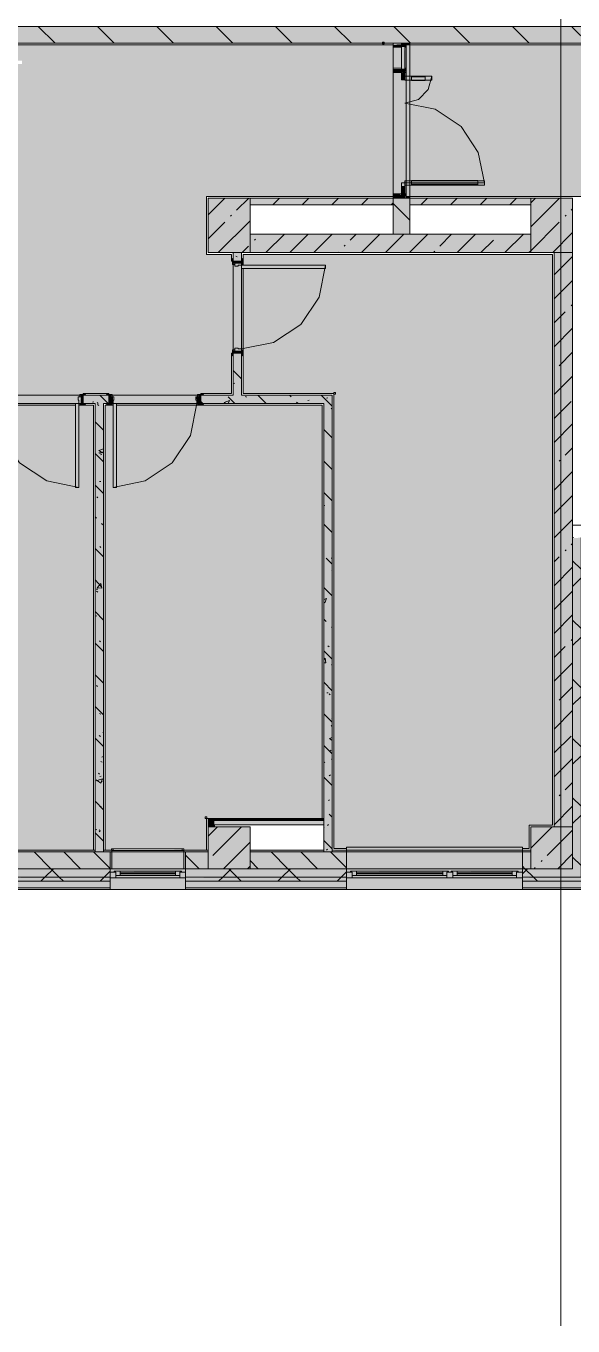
# Model space of a CAD drawing. Header units: millimetres. Extents: x -3817 to 677485, y -22715 to 103890.
# Drawn here: x -533.3 to -481.9, y -19618.9 to -19496.8 of the extents above; entities that cross this region are included whole.
import ezdxf

# ---------------------------------------------------------------- set-up
doc = ezdxf.new("R2010")
doc.units = ezdxf.units.MM
doc.layers.add('PDF _Геометрия', color=7, linetype='Continuous', true_color=0x1d1d1d)
doc.layers.add('PDF _Сплошная заливка', color=7, linetype='Continuous', true_color=0xffffff)

msp = doc.modelspace()

# ---------------------------------------------------------------- hatches: boundary and pattern name
at = {"layer": 'PDF _Сплошная заливка', "transparency": 33554559}
for points in [[(-546.96, -19498.36), (-481.92, -19498.36), (-481.92, -19496.79), (-608.29, -19496.79), (-608.29, -19498.36), (-549.66, -19498.36)], [(-497.55, -19498.76), (-497.55, -19498.36), (-497.69, -19498.44), (-498.79, -19498.52), (-498.79, -19498.76), (-497.69, -19498.68)], [(-498, -19500.81), (-497.69, -19500.81), (-497.76, -19498.68), (-498, -19498.68), (-498, -19498.86)], [(-498, -19501.12), (-498, -19501.04), (-497.55, -19501.04), (-497.55, -19500.73), (-497.69, -19500.81), (-498.79, -19500.81), (-498.79, -19501.12)], [(-498, -19512.93), (-498, -19512.85), (-497.55, -19512.77), (-497.55, -19512.54), (-497.69, -19512.62), (-498.79, -19512.54), (-498.79, -19512.93)], [(-513.96, -19518.05), (-512.23, -19517.97), (-512.23, -19512.93), (-516.17, -19512.93), (-516.17, -19518.05), (-514.9, -19518.05)], [(-497.22, -19516.32), (-497.22, -19512.93), (-498.79, -19512.93), (-498.79, -19516.32), (-497.55, -19516.32)], [(-485.85, -19518.05), (-481.92, -19518.05), (-481.92, -19512.93), (-485.85, -19512.93), (-485.85, -19516.32)], [(-496.67, -19518.05), (-485.85, -19518.05), (-485.85, -19516.32), (-512.23, -19516.32), (-512.23, -19518.05), (-497.55, -19518.05)], [(-503.18, -19574.03), (-503.18, -19573.91), (-486.64, -19573.91), (-486.64, -19574.03), (-486.01, -19574.03), (-486.01, -19571.83), (-483.81, -19571.83), (-483.81, -19518.21), (-512.86, -19518.21), (-512.86, -19519.23), (-505.14, -19519.23), (-505.14, -19519.55), (-512.86, -19519.55), (-512.86, -19531.28), (-504.36, -19531.28), (-504.36, -19574.03)], [(-548.22, -19574.19), (-541.76, -19574.13), (-541.76, -19574.05), (-534.95, -19574.13), (-534.95, -19574.19), (-526.95, -19574.15), (-526.95, -19532.38), (-528.31, -19532.38), (-528.31, -19540.1), (-528.62, -19540.1), (-528.62, -19532.38), (-539.07, -19532.38), (-539.07, -19548.99), (-552.62, -19548.99), (-552.62, -19571.2), (-548.22, -19571.24), (-548.22, -19572.24)], [(-525.22, -19574.19), (-525.22, -19574.05), (-518.45, -19574.13), (-518.45, -19574.19), (-516.33, -19574.13), (-516.33, -19571.2), (-505.46, -19571.2), (-505.46, -19532.38), (-524.79, -19532.38), (-524.79, -19540.1), (-525.1, -19540.1), (-525.1, -19532.38), (-525.85, -19532.38), (-525.85, -19574.19)], [(-505.3, -19574.35), (-504.51, -19574.35), (-504.51, -19532.22), (-505.3, -19532.22), (-505.3, -19574.19)], [(-481.92, -19575.92), (-481.13, -19575.92), (-481.13, -19544.82), (-481.92, -19544.88), (-481.92, -19574.73)], [(-515.58, -19571.3), (-505.3, -19571.3), (-505.3, -19571.2), (-516.07, -19571.2), (-515.97, -19571.3)], [(-516.07, -19571.98), (-515.97, -19571.98), (-515.97, -19571.39), (-516.07, -19571.3), (-516.07, -19571.79)], [(-512.23, -19571.39), (-505.3, -19571.39), (-505.3, -19571.3), (-515.97, -19571.3), (-515.97, -19571.39), (-513.03, -19571.39)], [(-512.23, -19575.92), (-512.23, -19571.98), (-516.17, -19571.98), (-516.17, -19575.92), (-513.03, -19575.92)], [(-486.64, -19575.85), (-486.64, -19573.91), (-503.18, -19573.91), (-503.18, -19574.31), (-488.48, -19575.68)], [(-518.84, -19576.55), (-518.84, -19576.24), (-518.84, -19576.16), (-524.83, -19576.24), (-524.83, -19576.55), (-521.21, -19576.55)], [(-493.73, -19576.55), (-493.73, -19576.24), (-493.73, -19576.16), (-502.62, -19576.24), (-502.62, -19576.55), (-496.67, -19576.55)], [(-487.19, -19576.55), (-487.19, -19576.24), (-487.19, -19576.16), (-493.18, -19576.24), (-493.18, -19576.55), (-488.48, -19576.55)]]:
    msp.add_hatch(color=256, dxfattribs=at).paths.add_polyline_path(points)
h = msp.add_hatch(color=256, dxfattribs=at)
h.paths.add_polyline_path([(-373.08, -19499.78), (-372.95, -19499.86), (-372.95, -19499.78)], flags=0)
h.paths.add_polyline_path([(-472.12, -19520.41), (-459.79, -19520.41), (-459.79, -19520.25), (-439.91, -19520.25), (-439.91, -19513.33), (-439.52, -19513.33), (-439.52, -19520.25), (-430.07, -19520.25), (-430.07, -19517.26), (-429.67, -19517.26), (-429.67, -19520.25), (-412.08, -19520.25), (-412.08, -19518.12), (-388.85, -19518.12), (-388.85, -19514.58), (-382.88, -19514.58), (-382.88, -19510.02), (-382.56, -19510.02), (-382.56, -19514.58), (-373.08, -19514.58), (-373.11, -19514.03), (-372.79, -19514.03), (-372.79, -19514.43), (-371.85, -19514.43), (-371.85, -19514.58), (-371.53, -19514.58), (-371.53, -19498.52), (-371.68, -19498.52), (-371.68, -19499.78), (-371.85, -19499.86), (-371.85, -19500.18), (-372.79, -19500.18), (-372.79, -19500.49), (-373.11, -19500.49), (-373.11, -19499.78), (-373.26, -19499.78), (-373.26, -19498.52), (-373.65, -19498.52), (-373.65, -19503.09), (-373.97, -19503.09), (-373.97, -19498.52), (-381.37, -19498.52), (-381.37, -19503.09), (-381.68, -19503.09), (-381.68, -19498.52), (-389.79, -19498.52), (-389.79, -19501.91), (-390.19, -19501.91), (-390.19, -19498.52), (-400.03, -19498.52), (-400.03, -19505.45), (-400.42, -19505.45), (-400.42, -19498.52), (-405.11, -19498.52), (-405.11, -19498.36), (-416.13, -19498.36), (-416.17, -19498.52), (-422.47, -19498.52), (-422.47, -19498.43), (-422.79, -19498.36), (-422.86, -19497.26), (-422.94, -19497.26), (-422.86, -19496.63), (-429.56, -19496.63), (-429.64, -19498.43), (-429.95, -19498.43), (-429.95, -19498.52), (-444.83, -19498.52), (-444.87, -19498.43), (-445.15, -19498.36), (-445.23, -19497.42), (-445.3, -19497.42), (-445.23, -19496.79), (-452.71, -19496.79), (-452.78, -19498.43), (-453.1, -19498.43), (-453.1, -19498.52), (-459.16, -19498.52), (-459.16, -19503.09), (-459.48, -19503.09), (-459.48, -19498.52), (-466.1, -19498.52), (-466.1, -19503.09), (-466.42, -19503.09), (-466.42, -19498.52), (-478.1, -19498.52), (-478.1, -19505.45), (-478.41, -19505.45), (-478.45, -19498.52), (-497.55, -19498.52), (-497.55, -19512.77), (-479.63, -19512.77), (-479.63, -19520.25), (-476.33, -19520.25), (-476.26, -19520.41), (-472.93, -19520.41)], flags=0)
h = msp.add_hatch(color=256, dxfattribs=at)
h.paths.add_polyline_path([(-453.1, -19498.36), (-453.18, -19496.79), (-454.36, -19496.79), (-454.36, -19498.36), (-453.18, -19498.36)], flags=0)
h.paths.add_polyline_path([(-480.61, -19498.36), (-478.81, -19498.36), (-478.81, -19496.79), (-481.92, -19496.79), (-481.92, -19498.36)], flags=0)
h.paths.add_polyline_path([(-460.26, -19498.36), (-459.87, -19498.36), (-459.87, -19496.79), (-461.3, -19496.79), (-461.3, -19498.36), (-460.89, -19498.36)], flags=0)
h.paths.add_polyline_path([(-466.81, -19498.36), (-466.81, -19496.79), (-470.93, -19496.79), (-470.93, -19498.36), (-467.98, -19498.36)], flags=0)
h = msp.add_hatch(color=256, dxfattribs=at)
h.paths.add_polyline_path([(-513.02, -19519.23), (-512.86, -19519.23), (-512.86, -19518.84), (-512.96, -19518.84), (-513.02, -19519.15)], flags=0)
h.paths.add_polyline_path([(-554.33, -19518.6), (-554.04, -19518.68), (-554.2, -19518.6)], flags=0)
h.paths.add_polyline_path([(-521.85, -19532.38), (-516.84, -19532.38), (-516.84, -19532.28), (-517.23, -19532.22), (-517.15, -19531.59), (-517.03, -19531.54), (-517.03, -19531.43), (-516.84, -19531.37), (-516.84, -19531.28), (-513.96, -19531.28), (-513.96, -19527.5), (-513.87, -19527.5), (-513.81, -19527.3), (-513.65, -19527.3), (-513.65, -19527.03), (-512.96, -19527.18), (-512.93, -19527.5), (-512.86, -19527.5), (-512.86, -19519.55), (-513.02, -19519.55), (-513.03, -19519.23), (-513.65, -19519.15), (-513.65, -19519.03), (-513.81, -19519.03), (-513.87, -19518.84), (-513.96, -19518.84), (-513.96, -19518.21), (-516.33, -19518.21), (-516.33, -19512.77), (-498.79, -19512.77), (-498.79, -19512.54), (-498, -19512.54), (-498, -19511.84), (-497.69, -19511.84), (-497.69, -19512.62), (-497.55, -19512.54), (-497.55, -19501.12), (-497.69, -19501.12), (-497.69, -19501.81), (-498, -19501.81), (-498, -19501.12), (-498.79, -19501.04), (-498.79, -19498.52), (-540.18, -19498.52), (-540.18, -19500.01), (-533.65, -19500.01), (-533.65, -19500.32), (-540.18, -19500.32), (-540.18, -19509.09), (-537.76, -19510.51), (-537.91, -19510.76), (-540.18, -19509.46), (-540.18, -19517.03), (-550.42, -19517.03), (-550.42, -19518.21), (-552.78, -19518.25), (-552.78, -19518.6), (-553.1, -19518.68), (-553.1, -19518.99), (-554.04, -19518.92), (-554.06, -19519.31), (-554.36, -19519.31), (-554.36, -19518.6), (-554.51, -19518.6), (-554.51, -19518.21), (-554.67, -19518.21), (-554.67, -19531.28), (-554.51, -19531.28), (-554.51, -19530.41), (-554.33, -19530.33), (-554.36, -19529.7), (-554.04, -19529.7), (-554.04, -19530.1), (-553.1, -19530.1), (-553.1, -19530.41), (-552.78, -19530.41), (-552.78, -19531.28), (-550.58, -19531.28), (-550.58, -19531.37), (-550.38, -19531.43), (-550.38, -19531.59), (-550.1, -19531.59), (-550.26, -19532.28), (-550.58, -19532.28), (-550.58, -19532.38), (-543.8, -19532.38), (-543.8, -19532.22), (-543.49, -19532.22), (-543.41, -19531.59), (-543.29, -19531.59), (-543.33, -19531.43), (-543.1, -19531.37), (-543.1, -19531.28), (-536.58, -19531.28), (-536.55, -19531.37), (-536.38, -19531.43), (-536.38, -19531.59), (-536.1, -19531.59), (-536.32, -19532.28), (-536.58, -19532.28), (-536.58, -19532.38), (-528.62, -19532.38), (-528.62, -19532.22), (-528.31, -19532.22), (-528.23, -19531.59), (-528.11, -19531.59), (-528.11, -19531.43), (-527.92, -19531.37), (-527.92, -19531.28), (-525.5, -19531.28), (-525.46, -19531.37), (-525.3, -19531.43), (-525.3, -19531.59), (-525.03, -19531.59), (-525.1, -19532.22), (-524.79, -19532.29), (-524.79, -19532.38)], flags=0)
h.paths.add_polyline_path([(-525.1, -19532.38), (-525.18, -19532.28), (-525.5, -19532.28), (-525.5, -19532.38)], flags=0)
h.paths.add_polyline_path([(-528.31, -19532.38), (-527.92, -19532.38), (-527.92, -19532.28), (-528.31, -19532.33)], flags=0)
h.paths.add_polyline_path([(-543.33, -19532.38), (-543.1, -19532.38), (-543.1, -19532.28), (-543.49, -19532.32), (-543.49, -19532.38)], flags=0)
h = msp.add_hatch(color=256, dxfattribs=at)
h.paths.add_polyline_path([(-512.23, -19513.56), (-498.79, -19513.56), (-498.79, -19512.93), (-512.23, -19512.93)], flags=0)
h.paths.add_polyline_path([(-496.67, -19513.56), (-485.85, -19513.56), (-485.85, -19512.93), (-497.22, -19512.93), (-497.22, -19513.56)], flags=0)
h = msp.add_hatch(color=256, dxfattribs=at)
h.paths.add_polyline_path([(-513.81, -19531.43), (-513.02, -19531.43), (-513.03, -19527.5), (-513.81, -19527.5), (-513.81, -19531.28)], flags=0)
h.paths.add_polyline_path([(-513.02, -19518.84), (-513.03, -19518.05), (-513.81, -19518.05), (-513.81, -19518.84), (-513.03, -19518.84)], flags=0)
at = {"layer": 'PDF _Сплошная заливка', "true_color": 0xe2e2e2, "transparency": 33554559}
h = msp.add_hatch(color=254, dxfattribs=at)
h.paths.add_polyline_path([(-513.03, -19527.3), (-513.02, -19527.3), (-513.03, -19527.1), (-513.65, -19527.1), (-513.65, -19527.3), (-513.27, -19527.3)], flags=0)
h.paths.add_polyline_path([(-513.65, -19519.31), (-513.02, -19519.23), (-513.03, -19519.03), (-513.65, -19519.03), (-513.65, -19519.23)], flags=0)
for points in [[(-509.54, -19519.55), (-505.14, -19519.55), (-505.14, -19519.23), (-513.02, -19519.23), (-512.95, -19519.55), (-511.99, -19519.55)], [(-528.62, -19540.1), (-528.31, -19540.1), (-528.31, -19532.22), (-528.62, -19532.29), (-528.62, -19537.16)]]:
    msp.add_hatch(color=254, dxfattribs=at).paths.add_polyline_path(points)
at = {"layer": 'PDF _Сплошная заливка', "true_color": 0xfbfbfb, "transparency": 33554559}
msp.add_hatch(color=7, dxfattribs=at).paths.add_polyline_path([(-513.02, -19527.5), (-513.03, -19527.3), (-513.81, -19527.3), (-513.81, -19527.5), (-513.03, -19527.5)])
at = {"layer": 'PDF _Сплошная заливка', "transparency": 33554559}
h = msp.add_hatch(color=256, dxfattribs=at)
h.paths.add_polyline_path([(-526.95, -19532.22), (-525.5, -19532.22), (-525.5, -19531.43), (-527.92, -19531.43), (-527.92, -19532.22), (-527.68, -19532.22)], flags=0)
h.paths.add_polyline_path([(-552.62, -19532.22), (-550.58, -19532.22), (-550.58, -19531.43), (-552.78, -19531.43), (-552.78, -19532.22)], flags=0)
h.paths.add_polyline_path([(-504.87, -19532.22), (-504.51, -19532.22), (-504.51, -19531.43), (-516.84, -19531.43), (-516.84, -19532.22), (-505.3, -19532.22)], flags=0)
h.paths.add_polyline_path([(-542.86, -19532.22), (-536.58, -19532.22), (-536.58, -19531.43), (-543.1, -19531.43), (-543.1, -19532.22)], flags=0)
at = {"layer": 'PDF _Сплошная заливка', "true_color": 0xe2e2e2, "transparency": 33554559}
h = msp.add_hatch(color=254, dxfattribs=at)
h.paths.add_polyline_path([(-536.18, -19532.22), (-536.18, -19531.59), (-536.38, -19531.59), (-536.34, -19532.22), (-536.26, -19532.22)], flags=0)
h.paths.add_polyline_path([(-528.11, -19532.22), (-528.19, -19531.59), (-528.39, -19531.59), (-528.23, -19532.22)], flags=0)
at = {"layer": 'PDF _Сплошная заливка', "true_color": 0xe7e7e7, "transparency": 33554559}
for points in [[(-515.61, -19571.98), (-515.58, -19571.98), (-515.58, -19571.39), (-515.97, -19571.39), (-515.97, -19571.98)], [(-513.03, -19571.79), (-505.3, -19571.79), (-505.3, -19571.39), (-515.58, -19571.39), (-515.58, -19571.79)]]:
    msp.add_hatch(color=254, dxfattribs=at).paths.add_polyline_path(points)
at = {"layer": 'PDF _Сплошная заливка', "transparency": 33554559}
h = msp.add_hatch(color=256, dxfattribs=at)
h.paths.add_polyline_path([(-525.38, -19575.92), (-518.29, -19575.92), (-518.29, -19574.35), (-516.17, -19574.35), (-516.17, -19574.19), (-526.01, -19574.19), (-526.01, -19574.35), (-525.38, -19574.35)], flags=0)
h.paths.add_polyline_path([(-534.83, -19575.92), (-534.83, -19574.35), (-526.79, -19574.35), (-526.79, -19574.19), (-548.22, -19574.19), (-548.22, -19574.35), (-541.91, -19574.35), (-541.91, -19575.92)], flags=0)
h.paths.add_polyline_path([(-486.64, -19575.92), (-486.64, -19575.85), (-503.18, -19574.31), (-503.18, -19574.19), (-504.51, -19574.26), (-504.51, -19574.35), (-503.18, -19574.38), (-503.18, -19575.92), (-488.48, -19575.92)], flags=0)
h.paths.add_polyline_path([(-512.23, -19574.35), (-505.3, -19574.35), (-505.3, -19574.19), (-512.23, -19574.19)], flags=0)
h.paths.add_polyline_path([(-485.85, -19574.35), (-485.85, -19574.19), (-486.64, -19574.19), (-486.64, -19574.35)], flags=0)
h.paths.add_polyline_path([(-548.81, -19574.35), (-548.81, -19574.19), (-550.58, -19574.19), (-550.58, -19574.35)], flags=0)
h = msp.add_hatch(color=256, dxfattribs=at)
h.paths.add_polyline_path([(-525.38, -19575.92), (-525.38, -19574.35), (-534.83, -19574.35), (-534.83, -19575.92), (-525.85, -19575.92)], flags=0)
h.paths.add_polyline_path([(-545.76, -19575.92), (-541.91, -19575.92), (-541.91, -19574.35), (-550.58, -19574.35), (-550.58, -19575.92)], flags=0)
h.paths.add_polyline_path([(-516.17, -19575.92), (-516.17, -19574.35), (-518.29, -19574.35), (-518.29, -19575.92), (-516.33, -19575.92)], flags=0)
h.paths.add_polyline_path([(-486.64, -19575.92), (-485.85, -19575.92), (-485.85, -19574.35), (-486.64, -19574.35), (-486.64, -19575.89)], flags=0)
h.paths.add_polyline_path([(-503.18, -19575.92), (-503.18, -19574.35), (-512.23, -19574.35), (-512.23, -19575.92)], flags=0)
h = msp.add_hatch(color=256, dxfattribs=at)
h.paths.add_polyline_path([(-481.13, -19576.71), (-481.13, -19575.92), (-486.64, -19575.98), (-486.64, -19576.71), (-481.92, -19576.71)], flags=0)
h.paths.add_polyline_path([(-551.54, -19576.71), (-541.91, -19576.66), (-541.91, -19575.92), (-551.54, -19575.99)], flags=0)
h.paths.add_polyline_path([(-525.38, -19576.71), (-525.38, -19575.92), (-534.83, -19575.92), (-534.83, -19576.71), (-526.01, -19576.71)], flags=0)
h.paths.add_polyline_path([(-513.03, -19576.71), (-503.18, -19576.71), (-503.18, -19575.92), (-518.29, -19575.92), (-518.29, -19576.71)], flags=0)
h = msp.add_hatch(color=256, dxfattribs=at)
h.paths.add_polyline_path([(-518.29, -19577.89), (-518.29, -19575.92), (-525.38, -19575.92), (-525.38, -19577.89), (-521.21, -19577.89)], flags=0)
h.paths.add_polyline_path([(-521.6, -19576.55), (-524.83, -19576.55), (-524.83, -19576.24), (-524.83, -19576.16), (-518.84, -19576.24), (-518.84, -19576.55), (-521.21, -19576.55)], flags=0)
h = msp.add_hatch(color=256, dxfattribs=at)
h.paths.add_polyline_path([(-503.18, -19577.89), (-486.64, -19577.89), (-486.64, -19575.92), (-503.18, -19575.92), (-503.18, -19577.73)], flags=0)
h.paths.add_polyline_path([(-488.48, -19576.55), (-493.18, -19576.55), (-493.18, -19576.24), (-493.18, -19576.16), (-487.19, -19576.24), (-487.19, -19576.55)], flags=0)
h.paths.add_polyline_path([(-497.13, -19576.55), (-502.62, -19576.55), (-502.62, -19576.24), (-502.62, -19576.16), (-493.73, -19576.24), (-493.73, -19576.55), (-496.67, -19576.55)], flags=0)
h = msp.add_hatch(color=256, dxfattribs=at)
h.paths.add_polyline_path([(-481.92, -19577.1), (-480.74, -19577.1), (-480.74, -19576.71), (-486.64, -19576.79), (-486.64, -19577.1), (-482.78, -19577.1)], flags=0)
h.paths.add_polyline_path([(-503.18, -19577.1), (-503.18, -19576.71), (-518.29, -19576.79), (-518.29, -19577.1), (-513.03, -19577.1)], flags=0)
h.paths.add_polyline_path([(-534.83, -19577.1), (-525.38, -19577.1), (-525.38, -19576.71), (-534.83, -19576.79)], flags=0)
h.paths.add_polyline_path([(-551.36, -19577.1), (-541.91, -19577.1), (-541.91, -19576.71), (-551.54, -19576.79), (-551.54, -19577.1)], flags=0)
h = msp.add_hatch(color=256, dxfattribs=at)
h.paths.add_polyline_path([(-480.3, -19577.73), (-480.11, -19577.73), (-480.11, -19577.1), (-486.64, -19577.1), (-486.64, -19577.73), (-480.74, -19577.73)], flags=0)
h.paths.add_polyline_path([(-529.39, -19577.73), (-525.38, -19577.73), (-525.38, -19577.1), (-534.83, -19577.1), (-534.83, -19577.73)], flags=0)
h.paths.add_polyline_path([(-518.29, -19577.73), (-503.18, -19577.73), (-503.18, -19577.1), (-518.29, -19577.1)], flags=0)
h.paths.add_polyline_path([(-551.54, -19577.73), (-541.91, -19577.73), (-541.91, -19577.1), (-551.54, -19577.1)], flags=0)
h = msp.add_hatch(color=256, dxfattribs=at)
h.paths.add_polyline_path([(-480.12, -19577.89), (-479.95, -19577.89), (-480.12, -19577.73), (-486.64, -19577.73), (-486.64, -19577.89), (-480.3, -19577.89)], flags=0)
h.paths.add_polyline_path([(-518.29, -19577.89), (-503.18, -19577.89), (-503.18, -19577.73), (-518.29, -19577.73)], flags=0)
h.paths.add_polyline_path([(-525.38, -19577.89), (-525.38, -19577.73), (-534.83, -19577.73), (-534.83, -19577.89), (-526.01, -19577.89)], flags=0)
h.paths.add_polyline_path([(-551.36, -19577.89), (-541.91, -19577.89), (-541.91, -19577.73), (-551.54, -19577.73), (-551.54, -19577.89)], flags=0)

# ---------------------------------------------------------------- linework, layer by layer
at = {"layer": 'PDF _Геометрия', "color": 253, "lineweight": 9, "true_color": 0xaaaaaa}
for points in [[(-483.02, -19618.88), (-483.02, -19525.3), (-483.02, -19524.9), (-483.02, -19431.32)], [(-498.79, -19498.52), (-540.18, -19498.52), (-540.18, -19500.01), (-540.18, -19499.62), (-540.28, -19499.62)], [(-497.55, -19512.77), (-497.55, -19498.52)], [(-478.41, -19498.52), (-497.55, -19498.52), (-497.55, -19512.77), (-479.63, -19512.77), (-479.63, -19520.25), (-476.33, -19520.25), (-476.33, -19520.41)], [(-497.69, -19501.04), (-497.69, -19501.81), (-498, -19501.81), (-498, -19501.12)], [(-497.69, -19501.46), (-495.14, -19501.46), (-495.48, -19502.73), (-496.41, -19503.67), (-497.69, -19504.01), (-494.83, -19504.58), (-492.4, -19506.2), (-490.78, -19508.63), (-490.21, -19511.49), (-497.69, -19511.49)], [(-497.06, -19501.46), (-497.06, -19501.85)], [(-495.77, -19501.54), (-497.06, -19501.54)], [(-495.77, -19501.88), (-497.06, -19501.88)], [(-495.77, -19501.46), (-495.77, -19501.85)], [(-490.84, -19511.27), (-497.06, -19511.27)], [(-497.06, -19511.7), (-497.06, -19511.3)], [(-490.84, -19511.62), (-497.06, -19511.62)], [(-490.84, -19511.7), (-490.84, -19511.3)], [(-513.87, -19518.84), (-513.96, -19518.84), (-513.96, -19518.21), (-516.33, -19518.21), (-516.33, -19512.77), (-498.79, -19512.77)], [(-498, -19512.54), (-498, -19511.84), (-497.69, -19511.84), (-497.69, -19512.62)], [(-486.64, -19574.03), (-486.01, -19574.03), (-486.01, -19571.83), (-483.81, -19571.83), (-483.81, -19518.21), (-512.86, -19518.21), (-512.86, -19519.23), (-512.86, -19518.84), (-512.96, -19518.84)], [(-513.02, -19527.1), (-510.01, -19526.5), (-507.45, -19524.8), (-505.74, -19522.24), (-505.14, -19519.23)], [(-512.96, -19527.5), (-512.86, -19527.5), (-512.86, -19519.55), (-512.86, -19531.28), (-504.36, -19531.28), (-504.36, -19574.03), (-503.18, -19574.03)], [(-516.84, -19531.37), (-516.84, -19531.28), (-513.96, -19531.28), (-513.96, -19527.5), (-513.87, -19527.5)], [(-536.58, -19532.28), (-536.58, -19532.38), (-528.62, -19532.38), (-539.07, -19532.38), (-539.07, -19548.99), (-552.62, -19548.99), (-552.62, -19571.21)], [(-536.18, -19532.22), (-535.58, -19535.24), (-533.88, -19537.79), (-531.32, -19539.5), (-528.31, -19540.1)], [(-534.95, -19574.19), (-526.95, -19574.19), (-526.95, -19532.38), (-528.31, -19532.38), (-527.92, -19532.38), (-527.92, -19532.28)], [(-527.92, -19531.37), (-527.92, -19531.28), (-525.5, -19531.28), (-525.5, -19531.37)], [(-525.5, -19532.28), (-525.5, -19532.38), (-525.1, -19532.38), (-525.85, -19532.38), (-525.85, -19574.19), (-525.22, -19574.19)], [(-517.23, -19532.22), (-517.83, -19535.24), (-519.54, -19537.79), (-522.09, -19539.5), (-525.1, -19540.1)], [(-516.84, -19532.28), (-516.84, -19532.38), (-524.79, -19532.38), (-505.46, -19532.38), (-505.46, -19571.2), (-516.33, -19571.2), (-516.33, -19574.19), (-516.17, -19574.19)], [(-483.65, -19571.98), (-483.65, -19544.66)], [(-481.92, -19544.88), (-481.92, -19544.66)], [(-504.51, -19574.19), (-503.18, -19574.19), (-503.18, -19573.91), (-486.64, -19573.91), (-486.64, -19574.19), (-485.85, -19574.19)], [(-526.01, -19574.19), (-525.85, -19574.19)], [(-525.22, -19574.13), (-525.22, -19575.92), (-518.45, -19575.92), (-518.45, -19574.13)], [(-518.45, -19574.19), (-516.33, -19574.19)], [(-512.23, -19574.19), (-505.3, -19574.19)]]:
    msp.add_lwpolyline(points, dxfattribs=at)
at = {"layer": 'PDF _Геометрия', "color": 7, "lineweight": 9}
for points in [[(-479.04, -19496.79), (-481.92, -19496.79), (-591.28, -19496.79), (-591.28, -19496.04)], [(-530.55, -19498.36), (-532.12, -19496.79)], [(-524.98, -19498.36), (-526.55, -19496.79)], [(-519.41, -19498.36), (-520.99, -19496.79)], [(-513.84, -19498.36), (-515.42, -19496.79)], [(-508.28, -19498.36), (-509.85, -19496.79)], [(-502.71, -19498.36), (-504.28, -19496.79)], [(-497.14, -19498.36), (-498.72, -19496.79)], [(-491.57, -19498.36), (-493.15, -19496.79)], [(-486.01, -19498.36), (-487.58, -19496.79)], [(-480.44, -19498.36), (-481.92, -19496.89), (-482.01, -19496.79)], [(-540.34, -19498.36), (-481.92, -19498.36), (-479.04, -19498.36)], [(-498.79, -19513.56), (-498.79, -19512.93), (-512.23, -19512.93), (-512.23, -19513.56), (-498.79, -19513.56), (-498.79, -19516.32), (-512.23, -19516.32), (-512.23, -19518.05), (-485.85, -19518.05), (-485.85, -19516.32), (-497.22, -19516.32), (-497.22, -19513.56), (-485.85, -19513.56), (-485.85, -19512.93), (-497.22, -19512.93), (-497.22, -19498.36), (-498, -19498.36)], [(-498.79, -19512.54), (-498.79, -19498.36)], [(-498.79, -19500.73), (-498.79, -19498.76)], [(-497.69, -19498.76), (-497.55, -19498.76), (-497.69, -19498.76)], [(-497.69, -19500.73), (-497.55, -19500.73), (-497.69, -19500.73), (-497.69, -19498.76)], [(-516.17, -19514.5), (-514.59, -19512.93)], [(-513.49, -19514.07), (-512.35, -19512.93)], [(-510.1, -19513.56), (-509.47, -19512.93)], [(-507.32, -19513.56), (-506.69, -19512.93)], [(-504.54, -19513.56), (-503.91, -19512.93)], [(-501.75, -19513.56), (-501.12, -19512.93)], [(-498.97, -19513.56), (-498.79, -19513.38)], [(-498, -19512.93), (-497.22, -19512.93), (-498.79, -19512.93)], [(-497.22, -19514.99), (-498.79, -19513.42)], [(-497.22, -19512.93), (-497.22, -19513.56)], [(-496.19, -19513.56), (-495.56, -19512.93)], [(-493.4, -19513.56), (-492.77, -19512.93)], [(-490.62, -19513.56), (-489.99, -19512.93)], [(-487.83, -19513.56), (-487.2, -19512.93)], [(-485.85, -19515.62), (-483.16, -19512.93)], [(-485.85, -19513.38), (-485.43, -19512.95)], [(-482.06, -19514.07), (-481.92, -19513.93)], [(-516.17, -19516.75), (-514.61, -19515.2)], [(-515.22, -19518.05), (-512.23, -19515.06)], [(-514.05, -19514.63), (-513.96, -19514.54)], [(-485.99, -19518), (-485.85, -19517.87), (-483.18, -19515.2)], [(-482.62, -19514.63), (-482.53, -19514.54)], [(-511.25, -19516.32), (-511.25, -19516.32)], [(-510.73, -19518.05), (-509, -19516.32)], [(-508.49, -19518.05), (-506.76, -19516.32)], [(-506.24, -19518.05), (-504.51, -19516.32)], [(-502.83, -19516.88), (-502.27, -19516.32)], [(-501.75, -19518.05), (-500.02, -19516.32)], [(-499.51, -19518.05), (-497.78, -19516.32)], [(-498.79, -19516.32), (-497.22, -19516.32)], [(-497.26, -19518.05), (-495.53, -19516.32)], [(-494.41, -19517.44), (-493.29, -19516.32)], [(-492.77, -19518.05), (-491.04, -19516.32)], [(-488.8, -19516.32), (-488.8, -19516.32)], [(-488.28, -19518.05), (-486.55, -19516.32)], [(-483.79, -19518.05), (-481.92, -19516.17)], [(-512.98, -19518.05), (-512.37, -19517.44)], [(-511.81, -19516.88), (-511.71, -19516.79)], [(-503.39, -19517.44), (-503.3, -19517.35)], [(-490.53, -19518.05), (-489.36, -19516.88)], [(-513.03, -19518.05), (-513.81, -19518.05), (-513.81, -19518.6)], [(-513.81, -19518.84), (-513.03, -19518.84)], [(-513.02, -19518.6), (-513.02, -19518.05)], [(-504, -19518.05), (-503.95, -19518)], [(-494.97, -19518), (-494.88, -19517.91)], [(-483.65, -19520.15), (-481.92, -19518.42)], [(-513.81, -19527.18), (-513.81, -19519.15)], [(-513.02, -19519.23), (-513.02, -19527.18)], [(-483.65, -19522.4), (-481.92, -19520.66)], [(-483.65, -19524.64), (-482.62, -19523.61)], [(-482.06, -19523.05), (-481.97, -19522.96)], [(-483.65, -19526.89), (-481.92, -19525.15)], [(-513.03, -19527.5), (-513.81, -19527.5)], [(-483.18, -19528.67), (-481.92, -19527.4)], [(-513.81, -19527.73), (-513.81, -19531.43), (-516.6, -19531.43)], [(-482.78, -19575.92), (-486.64, -19575.92), (-486.64, -19574.35), (-503.18, -19574.35), (-503.18, -19575.92), (-503.18, -19574.35), (-504.51, -19574.35), (-504.51, -19532.22), (-504.51, -19531.43), (-513.02, -19531.43), (-513.02, -19527.73)], [(-483.65, -19531.38), (-481.92, -19529.64)], [(-536.26, -19531.43), (-528.23, -19531.43)], [(-528.31, -19532.22), (-536.26, -19532.22)], [(-527.92, -19531.43), (-527.92, -19532.22)], [(-525.73, -19531.43), (-527.68, -19531.43)], [(-527.68, -19532.22), (-526.79, -19532.22), (-526.79, -19574.35)], [(-526.01, -19574.35), (-526.01, -19532.22), (-525.73, -19532.22)], [(-525.5, -19532.22), (-525.5, -19531.43)], [(-525.18, -19531.43), (-517.15, -19531.43)], [(-517.15, -19532.22), (-525.1, -19532.22)], [(-516.84, -19531.43), (-516.84, -19532.22)], [(-516.6, -19532.22), (-505.3, -19532.22), (-505.3, -19574.35), (-512.23, -19574.35)], [(-483.65, -19533.62), (-482.06, -19532.03)], [(-483.65, -19535.87), (-481.92, -19534.13)], [(-482.62, -19537.08), (-481.92, -19536.38)], [(-483.18, -19537.65), (-483.09, -19537.55)], [(-483.65, -19540.36), (-481.92, -19538.62)], [(-483.65, -19542.6), (-481.92, -19540.87)], [(-483.65, -19544.85), (-481.92, -19543.11)], [(-481.92, -19544.66), (-481.92, -19544.88), (-481.92, -19575.92), (-482.78, -19575.92), (-486.64, -19575.92), (-486.64, -19577.89), (-479.95, -19577.89), (-479.95, -19577.73), (-479.95, -19575.92), (-479.95, -19544.88), (-480.11, -19544.88)], [(-479.95, -19544.88), (-479.55, -19544.88), (-479.55, -19543.64), (-481.85, -19543.64), (-481.88, -19543.64), (-481.92, -19543.64), (-481.92, -19544.82), (-481.92, -19544.84), (-481.92, -19544.88)], [(-486.64, -19577.73), (-480.11, -19577.73), (-480.11, -19577.1), (-480.11, -19575.92), (-480.11, -19544.88), (-480.11, -19544.84), (-480.11, -19544.82), (-480.74, -19544.82), (-480.74, -19544.88), (-480.74, -19575.92), (-480.74, -19576.71), (-480.74, -19577.1), (-486.64, -19577.1)], [(-486.64, -19576.71), (-481.13, -19576.71), (-481.13, -19575.92), (-481.13, -19544.88), (-481.13, -19544.82), (-480.74, -19544.82)], [(-482.06, -19545.5), (-481.92, -19545.36)], [(-481.92, -19544.82), (-481.85, -19544.82)], [(-483.65, -19547.09), (-483.18, -19546.63)], [(-482.62, -19546.06), (-482.53, -19545.97)], [(-480.74, -19548.18), (-481.13, -19547.78), (-481.92, -19546.99)], [(-483.65, -19549.34), (-481.92, -19547.6)], [(-481.92, -19549.4), (-481.13, -19548.61), (-480.74, -19548.22)], [(-483.65, -19551.58), (-481.92, -19549.85)], [(-483.65, -19553.83), (-481.92, -19552.09)], [(-480.74, -19553.74), (-481.13, -19553.35), (-481.92, -19552.56)], [(-482.06, -19554.48), (-481.97, -19554.39)], [(-481.92, -19554.97), (-481.13, -19554.18), (-480.74, -19553.79)], [(-483.65, -19556.07), (-482.62, -19555.04)], [(-483.65, -19558.32), (-481.92, -19556.58)], [(-483.18, -19560.1), (-481.92, -19558.83)], [(-480.74, -19559.31), (-481.13, -19558.92), (-481.92, -19558.13)], [(-481.92, -19560.54), (-481.13, -19559.75), (-480.74, -19559.35)], [(-483.65, -19562.81), (-481.92, -19561.07)], [(-483.65, -19565.05), (-482.06, -19563.46)], [(-480.74, -19564.88), (-481.13, -19564.48), (-481.92, -19563.7)], [(-481.92, -19566.1), (-481.13, -19565.32), (-480.74, -19564.92)], [(-483.65, -19567.3), (-481.92, -19565.56)], [(-482.62, -19568.51), (-481.92, -19567.81)], [(-483.18, -19569.08), (-483.09, -19568.98)], [(-483.65, -19571.79), (-481.92, -19570.05)], [(-480.74, -19570.45), (-481.13, -19570.05), (-481.92, -19569.26)], [(-515.58, -19571.98), (-515.58, -19571.79), (-505.3, -19571.79), (-505.3, -19571.2), (-515.58, -19571.2), (-516.07, -19571.2), (-516.17, -19571.2), (-516.17, -19574.19), (-518.45, -19574.19), (-518.45, -19574.05), (-518.45, -19574.2), (-525.22, -19574.2), (-525.22, -19574.05), (-525.22, -19574.19), (-526.01, -19574.19)], [(-516.07, -19571.98), (-516.07, -19571.3), (-515.97, -19571.3), (-515.58, -19571.3), (-505.3, -19571.3)], [(-515.97, -19571.98), (-515.97, -19571.39), (-515.58, -19571.39), (-505.3, -19571.39)], [(-515.05, -19571.39), (-514.95, -19571.3), (-514.85, -19571.2)], [(-513.19, -19571.39), (-513.29, -19571.3), (-513.39, -19571.2)], [(-506.69, -19571.39), (-506.6, -19571.3), (-506.5, -19571.2)], [(-481.92, -19571.67), (-481.13, -19570.88), (-480.74, -19570.49)], [(-516.17, -19572.87), (-515.28, -19571.98)], [(-515.74, -19574.69), (-513.03, -19571.98)], [(-485.85, -19573.99), (-483.85, -19571.98)], [(-484.31, -19574.69), (-481.92, -19572.3)], [(-514.72, -19575.92), (-512.23, -19573.43)], [(-518.29, -19575.92), (-525.38, -19575.92), (-525.38, -19574.35), (-526.01, -19574.35), (-526.79, -19574.35), (-534.83, -19574.35), (-534.83, -19575.92), (-534.83, -19577.89), (-525.38, -19577.89), (-525.38, -19575.92), (-534.83, -19575.92), (-534.83, -19577.89), (-541.91, -19577.89), (-541.91, -19575.92), (-551.36, -19575.92)], [(-548.22, -19574.19), (-541.76, -19574.19), (-541.76, -19574.05), (-541.76, -19574.2), (-534.95, -19574.2), (-534.95, -19574.05), (-534.95, -19574.19), (-526.79, -19574.19)], [(-541.91, -19575.92), (-541.91, -19574.35), (-534.83, -19574.35), (-534.83, -19575.92), (-525.38, -19575.92), (-525.38, -19577.89), (-518.29, -19577.89), (-518.29, -19575.92), (-518.29, -19574.35), (-516.17, -19574.35)], [(-529.75, -19577.1), (-530.15, -19576.71), (-530.94, -19575.92), (-532.51, -19574.35)], [(-528.15, -19575.92), (-529.73, -19574.35)], [(-525.38, -19575.91), (-526.94, -19574.35)], [(-525.38, -19575.92), (-525.38, -19574.35), (-518.29, -19574.35), (-518.29, -19575.92), (-503.18, -19575.92), (-503.18, -19577.89), (-486.64, -19577.89), (-486.64, -19575.92), (-486.64, -19574.35), (-485.85, -19574.35), (-485.85, -19574.19), (-504.51, -19574.19)], [(-517.02, -19575.92), (-518.29, -19574.65)], [(-512.23, -19574.19), (-505.3, -19574.19)], [(-511.45, -19575.92), (-512.23, -19575.14)], [(-507.48, -19577.1), (-507.88, -19576.71), (-508.67, -19575.92), (-510.24, -19574.35)], [(-505.88, -19575.92), (-507.46, -19574.35)], [(-505.3, -19574.35), (-504.51, -19574.35)], [(-503.18, -19575.84), (-504.67, -19574.35)], [(-484.87, -19575.25), (-484.77, -19575.16)], [(-483.3, -19575.92), (-481.92, -19574.54)], [(-480.74, -19576.01), (-481.13, -19575.62), (-481.92, -19574.83)], [(-531.89, -19577.1), (-531.5, -19576.71), (-530.71, -19575.92)], [(-526.32, -19577.1), (-525.93, -19576.71), (-525.38, -19576.16)], [(-524.83, -19576.24), (-525.38, -19576.24)], [(-524.98, -19576.16), (-518.68, -19576.16)], [(-524.43, -19576.16), (-524.43, -19576.55)], [(-524.43, -19576.31), (-519.23, -19576.31)], [(-519.23, -19576.39), (-524.43, -19576.39)], [(-519.23, -19576.16), (-519.23, -19576.55)], [(-518.29, -19576.24), (-518.84, -19576.24)], [(-515.19, -19577.1), (-514.79, -19576.71), (-514.01, -19575.92)], [(-513.05, -19577.1), (-513.45, -19576.71), (-514.23, -19575.92)], [(-512.48, -19575.92), (-512.23, -19575.67)], [(-509.62, -19577.1), (-509.23, -19576.71), (-508.44, -19575.92)], [(-504.05, -19577.1), (-503.66, -19576.71), (-503.18, -19576.23)], [(-486.64, -19575.92), (-503.18, -19575.92)], [(-502.62, -19576.24), (-503.18, -19576.24)], [(-502.78, -19576.16), (-493.57, -19576.16)], [(-502.23, -19576.16), (-502.23, -19576.55)], [(-502.23, -19576.31), (-494.12, -19576.31)], [(-494.12, -19576.39), (-502.23, -19576.39)], [(-494.12, -19576.16), (-494.12, -19576.55)], [(-493.18, -19576.24), (-493.73, -19576.24)], [(-493.33, -19576.16), (-487.03, -19576.16)], [(-492.78, -19576.16), (-492.78, -19576.55)], [(-492.78, -19576.31), (-487.59, -19576.31)], [(-487.59, -19576.39), (-492.78, -19576.39)], [(-487.59, -19576.16), (-487.59, -19576.55)], [(-486.64, -19576.24), (-487.19, -19576.24)], [(-485.21, -19577.1), (-485.61, -19576.71), (-486.4, -19575.92), (-486.64, -19575.68)], [(-486.64, -19576.4), (-486.17, -19575.92)], [(-485.54, -19575.92), (-485.43, -19575.81)], [(-534.83, -19576.71), (-525.38, -19576.71)], [(-534.83, -19577.1), (-525.38, -19577.1)], [(-525.38, -19576.79), (-518.29, -19576.79)], [(-518.29, -19576.71), (-503.18, -19576.71)], [(-518.29, -19577.1), (-503.18, -19577.1)], [(-503.18, -19576.79), (-486.64, -19576.79)], [(-534.83, -19577.73), (-525.38, -19577.73)], [(-518.29, -19577.73), (-503.18, -19577.73)]]:
    msp.add_lwpolyline(points, dxfattribs=at)
for points in [[(-499.79, -19498.44), (-499.63, -19498.44), (-499.63, -19498.29), (-499.79, -19498.29)], [(-497.69, -19498.68), (-497.69, -19498.76), (-497.55, -19498.76), (-497.55, -19498.36), (-497.69, -19498.36), (-497.69, -19498.44), (-498, -19498.44), (-498, -19498.36), (-498.79, -19498.36), (-498.79, -19498.76), (-498, -19498.76), (-498, -19498.68)], [(-498, -19498.76), (-498, -19500.73), (-498.79, -19500.73), (-498.79, -19498.76)], [(-498, -19498.68), (-498, -19500.81), (-497.69, -19500.81), (-497.69, -19498.68)], [(-497.55, -19498.76), (-497.55, -19500.73)], [(-498, -19501.04), (-497.69, -19501.04), (-497.69, -19501.12), (-497.55, -19501.12), (-497.55, -19500.73), (-497.69, -19500.73), (-497.69, -19500.81), (-498, -19500.81), (-498, -19500.73), (-498.79, -19500.73), (-498.79, -19501.12), (-498, -19501.12)], [(-498, -19512.85), (-497.69, -19512.85), (-497.69, -19512.93), (-497.55, -19512.93), (-497.55, -19512.54), (-497.69, -19512.54), (-497.69, -19512.62), (-498, -19512.62), (-498, -19512.54), (-498.79, -19512.54), (-498.79, -19512.93), (-498, -19512.93)], [(-512.23, -19518.05), (-512.23, -19512.93), (-516.17, -19512.93), (-516.17, -19518.05)], [(-485.85, -19518.05), (-481.92, -19518.05), (-481.92, -19512.93), (-485.85, -19512.93)], [(-483.65, -19518.05), (-483.65, -19571.98), (-481.92, -19571.98), (-481.92, -19518.05)], [(-504.36, -19531.34), (-504.21, -19531.34), (-504.21, -19531.19), (-504.36, -19531.19)], [(-516.44, -19571.21), (-516.29, -19571.21), (-516.29, -19571.06), (-516.44, -19571.06)], [(-512.23, -19571.98), (-516.17, -19571.98), (-516.17, -19575.92), (-512.23, -19575.92)], [(-481.92, -19571.98), (-485.85, -19571.98), (-485.85, -19575.92), (-481.92, -19575.92)], [(-525.23, -19574.2), (-525.08, -19574.2), (-525.08, -19574.05), (-525.23, -19574.05)], [(-525.22, -19574.05), (-518.45, -19574.05)], [(-518.45, -19574.2), (-518.45, -19574.05), (-518.6, -19574.05), (-518.6, -19574.2)], [(-525.38, -19576.79), (-525.38, -19576.24), (-524.83, -19576.24), (-524.83, -19576.79)], [(-518.68, -19576.16), (-524.98, -19576.16), (-524.98, -19576.24), (-524.83, -19576.24), (-524.83, -19576.55), (-518.84, -19576.55), (-518.84, -19576.24), (-518.68, -19576.24)], [(-518.84, -19576.79), (-518.84, -19576.24), (-518.29, -19576.24), (-518.29, -19576.79)], [(-518.29, -19575.92), (-518.29, -19577.89), (-503.18, -19577.89), (-503.18, -19575.92)], [(-503.18, -19576.79), (-503.18, -19576.24), (-502.62, -19576.24), (-502.62, -19576.79)], [(-493.57, -19576.16), (-502.78, -19576.16), (-502.78, -19576.24), (-502.62, -19576.24), (-502.62, -19576.55), (-493.73, -19576.55), (-493.73, -19576.24), (-493.57, -19576.24)], [(-493.73, -19576.79), (-493.73, -19576.24), (-493.18, -19576.24), (-493.18, -19576.79)], [(-487.03, -19576.16), (-493.33, -19576.16), (-493.33, -19576.24), (-493.18, -19576.24), (-493.18, -19576.55), (-487.19, -19576.55), (-487.19, -19576.24), (-487.03, -19576.24)], [(-487.19, -19576.79), (-487.19, -19576.24), (-486.64, -19576.24), (-486.64, -19576.79)]]:
    msp.add_lwpolyline(points, close=True, dxfattribs=at)
at = {"layer": 'PDF _Геометрия', "color": 253, "lineweight": 9, "true_color": 0xaaaaaa}
for points in [[(-497.69, -19501.81), (-497.69, -19501.04), (-498, -19501.04), (-498, -19501.81)], [(-497.69, -19501.04), (-497.69, -19501.46)], [(-497.69, -19501.85), (-497.69, -19501.46), (-495.14, -19501.46), (-495.14, -19501.85), (-497.69, -19501.85), (-495.14, -19501.85), (-495.14, -19501.46), (-497.69, -19501.46)], [(-497.69, -19511.49), (-498, -19511.49), (-498, -19512.26), (-498, -19511.49), (-497.69, -19511.49), (-497.69, -19512.26)], [(-497.69, -19511.3), (-497.69, -19511.7), (-490.21, -19511.7), (-490.21, -19511.3), (-497.69, -19511.3), (-497.69, -19511.7), (-490.21, -19511.7), (-490.21, -19511.3)], [(-497.69, -19512.62), (-497.69, -19511.84), (-498, -19511.84), (-498, -19512.62)], [(-513.87, -19519.15), (-513.81, -19519.15), (-513.81, -19518.6), (-513.87, -19518.6)], [(-513.81, -19519.03), (-513.02, -19519.03), (-513.02, -19518.84), (-513.81, -19518.84)], [(-513.02, -19519.15), (-512.96, -19519.15), (-512.96, -19518.6), (-513.02, -19518.6)], [(-513.81, -19519.15), (-513.65, -19519.15), (-513.65, -19519.03), (-513.81, -19519.03)], [(-513.02, -19519.23), (-513.02, -19519.03), (-513.65, -19519.03), (-513.65, -19519.31), (-513.33, -19519.31), (-513.33, -19519.23)], [(-513.03, -19519.15), (-513.02, -19519.15), (-513.02, -19519.03), (-513.03, -19519.03)], [(-505.14, -19519.23), (-513.02, -19519.23), (-513.02, -19519.55), (-505.14, -19519.55)], [(-513.87, -19527.18), (-513.87, -19527.73), (-513.81, -19527.73), (-513.81, -19527.18)], [(-513.81, -19527.18), (-513.81, -19527.3), (-513.65, -19527.3), (-513.65, -19527.18)], [(-513.81, -19527.3), (-513.81, -19527.5), (-513.02, -19527.5), (-513.02, -19527.3)], [(-513.02, -19527.1), (-513.33, -19527.1), (-513.33, -19527.03), (-513.65, -19527.03), (-513.65, -19527.3), (-513.02, -19527.3)], [(-513.03, -19527.18), (-513.03, -19527.3), (-513.02, -19527.3), (-513.02, -19527.18)], [(-513.02, -19527.18), (-513.02, -19527.73), (-512.96, -19527.73), (-512.96, -19527.18)], [(-528.31, -19540.1), (-528.31, -19532.22), (-528.62, -19532.22), (-528.62, -19540.1)], [(-528.31, -19532.22), (-528.11, -19532.22), (-528.11, -19531.59), (-528.39, -19531.59), (-528.39, -19531.91), (-528.31, -19531.91)], [(-528.23, -19531.37), (-528.23, -19531.43), (-527.68, -19531.43), (-527.68, -19531.37)], [(-528.23, -19531.43), (-528.23, -19531.59), (-528.11, -19531.59), (-528.11, -19531.43)], [(-528.23, -19532.21), (-528.23, -19532.22), (-528.11, -19532.22), (-528.11, -19532.21)], [(-528.23, -19532.22), (-528.23, -19532.28), (-527.68, -19532.28), (-527.68, -19532.22)], [(-528.11, -19531.43), (-528.11, -19532.22), (-527.92, -19532.22), (-527.92, -19531.43)], [(-525.18, -19531.37), (-525.73, -19531.37), (-525.73, -19531.43), (-525.18, -19531.43)], [(-525.18, -19532.22), (-525.73, -19532.22), (-525.73, -19532.28), (-525.18, -19532.28)], [(-525.3, -19531.43), (-525.5, -19531.43), (-525.5, -19532.22), (-525.3, -19532.22)], [(-525.18, -19531.43), (-525.3, -19531.43), (-525.3, -19531.59), (-525.18, -19531.59)], [(-525.1, -19532.22), (-525.1, -19531.91), (-525.03, -19531.91), (-525.03, -19531.59), (-525.3, -19531.59), (-525.3, -19532.22)], [(-525.18, -19532.21), (-525.3, -19532.21), (-525.3, -19532.22), (-525.18, -19532.22)], [(-525.1, -19540.1), (-524.79, -19540.1), (-524.79, -19532.22), (-525.1, -19532.22)], [(-517.23, -19532.22), (-517.03, -19532.22), (-517.03, -19531.59), (-517.31, -19531.59), (-517.31, -19531.91), (-517.23, -19531.91)], [(-517.15, -19531.37), (-517.15, -19531.43), (-516.6, -19531.43), (-516.6, -19531.37)], [(-517.15, -19531.43), (-517.15, -19531.59), (-517.03, -19531.59), (-517.03, -19531.43)], [(-517.15, -19532.21), (-517.15, -19532.22), (-517.03, -19532.22), (-517.03, -19532.21)], [(-517.15, -19532.22), (-517.15, -19532.28), (-516.6, -19532.28), (-516.6, -19532.22)], [(-517.03, -19531.43), (-517.03, -19532.22), (-516.84, -19532.22), (-516.84, -19531.43)], [(-486.64, -19575.92), (-486.64, -19573.91), (-503.18, -19573.91), (-503.18, -19575.92)]]:
    msp.add_lwpolyline(points, close=True, dxfattribs=at)
at = {"layer": 'PDF _Геометрия', "color": 8, "lineweight": 9, "true_color": 0x787878}
for points in [[(-513.56, -19518.38), (-513.45, -19518.45)], [(-513.02, -19529.91), (-513.81, -19529.12)], [(-513.79, -19530.34), (-513.65, -19530.32)], [(-527.03, -19532.09), (-526.9, -19532.07)], [(-526.6, -19532.12), (-526.5, -19532.21)], [(-526.55, -19532.33), (-526.43, -19532.4)], [(-525.55, -19532.22), (-526.34, -19531.43)], [(-516.65, -19532.22), (-516.84, -19532.03)], [(-514.52, -19532.22), (-514.66, -19532.12), (-514.17, -19531.93)], [(-513.67, -19532.22), (-514.29, -19531.61)], [(-514.27, -19532.22), (-514.17, -19531.94)], [(-512.67, -19531.55), (-512.57, -19531.64)], [(-510.71, -19532.22), (-511.49, -19531.43)], [(-508.35, -19531.61), (-508.52, -19531.43)], [(-507.75, -19532.2), (-507.85, -19532.1)], [(-506.8, -19531.94), (-506.67, -19531.92)], [(-504.51, -19532.47), (-504.77, -19532.22), (-505.55, -19531.43)], [(-505.05, -19531.71), (-504.92, -19531.69)], [(-504.51, -19532.74), (-504.61, -19532.68), (-504.51, -19532.65)], [(-526.01, -19534.74), (-526.79, -19533.95)], [(-504.51, -19535.44), (-505.3, -19534.66)], [(-526.01, -19537.71), (-526.79, -19536.92)], [(-526.08, -19536.87), (-526.43, -19536.64), (-526.01, -19536.48)], [(-526.43, -19536.85), (-526.32, -19536.92)], [(-526.33, -19536.81), (-526.23, -19536.9)], [(-526.29, -19537.03), (-526.16, -19537.01)], [(-526.08, -19536.87), (-526.01, -19536.66)], [(-504.51, -19538.41), (-505.3, -19537.63)], [(-526.38, -19539.56), (-526.25, -19539.54)], [(-504.53, -19539.02), (-504.51, -19539.03)], [(-526.01, -19540.68), (-526.79, -19539.89)], [(-526.62, -19540.98), (-526.52, -19541.07)], [(-504.51, -19541.38), (-505.3, -19540.59)], [(-505.3, -19541.82), (-505.21, -19541.81)], [(-526.66, -19542.99), (-526.76, -19542.89)], [(-526.01, -19543.65), (-526.17, -19543.49)], [(-504.51, -19544.35), (-505.3, -19543.57)], [(-526.01, -19546.62), (-526.79, -19545.83)], [(-526.35, -19545.67), (-526.25, -19545.76)], [(-504.51, -19547.32), (-505.08, -19546.75)], [(-504.62, -19546.76), (-504.51, -19546.75)], [(-504.55, -19547.88), (-504.51, -19547.91)], [(-526.17, -19549.43), (-526.79, -19548.8)], [(-526.16, -19549.57), (-526.58, -19549.53), (-526.24, -19549.13)], [(-526.16, -19549.57), (-526.24, -19549.13)], [(-504.51, -19550.29), (-505.3, -19549.51)], [(-526.68, -19549.67), (-526.54, -19549.65)], [(-526.64, -19549.85), (-526.54, -19549.94)], [(-505.3, -19550.64), (-505.05, -19550.54)], [(-505.19, -19550.96), (-505.05, -19550.54)], [(-526.01, -19552.56), (-526.79, -19551.77)], [(-505.3, -19550.89), (-505.19, -19550.96)], [(-526.76, -19552.2), (-526.63, -19552.18)], [(-505.08, -19552.69), (-505.3, -19552.47)], [(-504.51, -19553.26), (-504.59, -19553.19)], [(-526.01, -19555.53), (-526.79, -19554.74)], [(-526.37, -19554.53), (-526.27, -19554.62)], [(-504.51, -19556.23), (-505.3, -19555.45)], [(-504.92, -19555), (-504.81, -19555.07)], [(-505.3, -19556.29), (-505.18, -19556.15)], [(-505.3, -19556.57), (-505.1, -19556.59)], [(-505.1, -19556.59), (-505.18, -19556.15)], [(-504.57, -19556.74), (-504.51, -19556.79)], [(-526.01, -19558.5), (-526.79, -19557.71)], [(-526.66, -19558.71), (-526.56, -19558.8)], [(-504.51, -19559.2), (-505.3, -19558.41)], [(-505.01, -19559.41), (-504.88, -19559.39)], [(-504.81, -19559.51), (-504.7, -19559.59)], [(-504.53, -19560.2), (-504.51, -19560.19)], [(-526.01, -19561.47), (-526.79, -19560.68)], [(-526.36, -19561.34), (-526.25, -19561.41)], [(-504.51, -19562.17), (-505.3, -19561.38)], [(-504.62, -19562.53), (-504.51, -19562.45)], [(-504.51, -19561.82), (-504.55, -19561.82), (-504.51, -19561.77)], [(-526.01, -19564.44), (-526.79, -19563.65)], [(-526.39, -19563.4), (-526.29, -19563.49)], [(-526.06, -19563.13), (-526.01, -19563.09)], [(-504.51, -19563.87), (-504.76, -19563.7), (-504.51, -19563.6)], [(-526.15, -19565.46), (-526.04, -19565.38)], [(-504.51, -19565.14), (-505.3, -19564.35)], [(-504.7, -19564.86), (-504.6, -19564.78)], [(-526.25, -19565.86), (-526.13, -19565.93)], [(-505.3, -19565.87), (-505.19, -19565.94)], [(-504.59, -19565.61), (-504.51, -19565.68)], [(-526.68, -19567.57), (-526.58, -19567.66)], [(-526.24, -19567.89), (-526.59, -19567.65), (-526.1, -19567.47)], [(-526.36, -19567.05), (-526.46, -19566.95)], [(-526.34, -19567.25), (-526.21, -19567.23)], [(-526.24, -19567.89), (-526.1, -19567.47)], [(-526.23, -19567.79), (-526.13, -19567.71)], [(-504.51, -19568.11), (-505.3, -19567.32)], [(-504.79, -19567.19), (-504.68, -19567.11)], [(-526.01, -19570.38), (-526.79, -19569.59)], [(-526.32, -19570.12), (-526.21, -19570.04)], [(-505.28, -19570.31), (-505.3, -19570.29)], [(-504.87, -19569.52), (-504.77, -19569.44)], [(-504.51, -19571.08), (-504.78, -19570.81)], [(-526.01, -19573.35), (-526.79, -19572.56)], [(-526.74, -19572.21), (-526.63, -19572.28)], [(-526.41, -19572.26), (-526.31, -19572.35)], [(-526.4, -19572.45), (-526.3, -19572.37)], [(-505.3, -19572.04), (-505.26, -19572.03)], [(-504.96, -19571.85), (-504.85, -19571.77)], [(-504.51, -19574.05), (-505.3, -19573.26)], [(-505.04, -19574.18), (-504.94, -19574.1)]]:
    msp.add_lwpolyline(points, dxfattribs=at)
at = {"layer": 'PDF _Сплошная заливка', "lineweight": 60, "transparency": 33554559}
for points in [[(-498, -19500.73), (-498, -19498.76), (-498.79, -19500.73), (-498.79, -19498.76)], [(-497.69, -19498.44), (-497.69, -19498.36), (-498, -19498.44)], [(-497.55, -19500.73), (-497.55, -19498.76), (-497.69, -19500.73), (-497.69, -19498.76)], [(-497.22, -19498.52), (-497.22, -19498.36), (-497.55, -19498.52), (-497.55, -19498.44)], [(-498, -19501.81), (-497.69, -19501.81), (-498, -19501.12), (-497.69, -19501.04)], [(-497.69, -19512.62), (-497.69, -19511.84), (-498, -19512.62), (-498, -19511.84)], [(-497.55, -19512.93), (-497.22, -19512.93), (-497.55, -19512.77), (-497.22, -19512.77)], [(-481.92, -19571.98), (-481.92, -19518.05), (-483.65, -19571.98), (-483.65, -19518.05)], [(-526.01, -19574.35), (-526.01, -19532.22), (-526.79, -19574.35), (-526.79, -19532.22)], [(-481.92, -19544.88), (-481.85, -19544.82), (-481.92, -19544.82)], [(-516.07, -19571.98), (-516.07, -19571.3), (-516.09, -19571.98), (-516.17, -19571.2)], [(-481.92, -19575.92), (-481.92, -19571.98), (-485.85, -19575.92), (-485.85, -19571.98)]]:
    msp.add_solid(points, dxfattribs=at)
at = {"layer": 'PDF _Сплошная заливка', "color": 7, "lineweight": 60, "true_color": 0xfbfbfb, "transparency": 33554559}
for points in [[(-513.81, -19519.03), (-513.02, -19519.03), (-513.81, -19518.84), (-513.03, -19518.84)], [(-528.11, -19532.22), (-527.92, -19532.22), (-528.11, -19531.5), (-527.92, -19531.43)], [(-525.3, -19532.22), (-525.3, -19531.43), (-525.5, -19532.22), (-525.5, -19531.43)], [(-516.84, -19532.22), (-516.84, -19531.43), (-517.03, -19532.22), (-517.03, -19531.43)]]:
    msp.add_solid(points, dxfattribs=at)
at = {"layer": 'PDF _Сплошная заливка', "color": 254, "lineweight": 60, "true_color": 0xe2e2e2, "transparency": 33554559}
for points in [[(-513.02, -19519.15), (-512.96, -19519.15), (-513.02, -19519.03)], [(-525.18, -19531.43), (-525.18, -19531.37), (-525.3, -19531.43)], [(-525.3, -19532.22), (-525.1, -19532.22), (-525.3, -19531.59), (-525.1, -19531.59)], [(-524.79, -19540.1), (-524.79, -19532.22), (-525.1, -19540.1), (-525.1, -19532.22)], [(-517.03, -19532.22), (-517.08, -19531.59), (-517.15, -19532.22), (-517.31, -19531.59)]]:
    msp.add_solid(points, dxfattribs=at)

doc.saveas('drawing.dxf')
